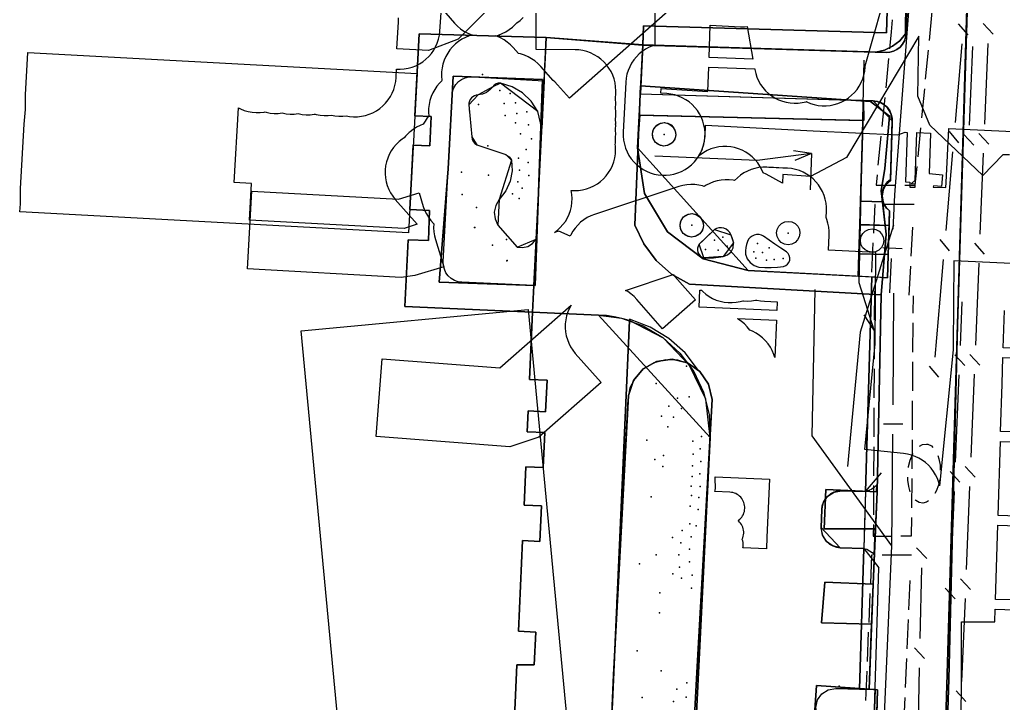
# Model space of a CAD drawing. Header units: metres. Extents: x 4550 to 4731, y 10605 to 11772.
# Drawn here: x 4608.1 to 4658.6, y 11319.6 to 11354.7 of the extents above; entities that cross this region are included whole.
import ezdxf

# ---------------------------------------------------------------- set-up
doc = ezdxf.new("R2010")
doc.units = ezdxf.units.M
for name, color, linetype in [('BOUNDARY', 7, 'Continuous'), ('BUILDING', 7, 'Continuous'), ('BUSH', 7, 'Continuous'), ('CURB', 7, 'Continuous'), ('ELECTR_CABLE', 7, 'Continuous'), ('ELECTR_CABLE_COMM', 7, 'Continuous'), ('GAS', 7, 'Continuous'), ('GRASS', 7, 'Continuous'), ('GROUND', 7, 'Continuous'), ('HEAT', 7, 'Continuous'), ('ROAD', 7, 'Continuous'), ('SEWER', 7, 'Continuous'), ('SIDEWALK_PATH', 7, 'Continuous'), ('TREE', 7, 'Continuous')]:
    doc.layers.add(name, color=color, linetype=linetype)

msp = doc.modelspace()

# ---------------------------------------------------------------- linework, layer by layer
at = {"layer": 'BOUNDARY'}
msp.add_lwpolyline([(4632.691, 11301.396), (4633.591, 11321.595), (4634.486, 11321.595), (4634.561, 11323.283), (4633.667, 11323.323), (4633.875, 11327.976), (4634.768, 11327.936), (4634.85, 11329.763), (4633.957, 11329.802), (4634.044, 11331.763), (4634.937, 11331.723), (4635.017, 11333.523), (4634.124, 11333.563), (4634.172, 11334.63), (4635.065, 11334.59), (4635.137, 11336.213), (4634.244, 11336.253), (4634.398, 11339.709), (4627.837, 11340.002), (4628.009, 11343.421), (4629.048, 11343.376), (4629.115, 11344.928), (4628.092, 11344.972), (4628.271, 11348.285), (4629.125, 11348.248), (4629.19, 11349.75), (4628.351, 11349.786), (4628.578, 11353.996), (4635.1, 11353.802), (4640.053, 11353.409), (4640.083, 11354.409), (4652.566, 11354.036), (4653.022, 11369.301)], dxfattribs=at)
at = {"layer": 'BUILDING'}
for points in [[(4628.028, 11343.779), (4608.077, 11344.852), (4608.118, 11345.267), (4608.121, 11346.046), (4608.299, 11349.36), (4608.377, 11350.113), (4608.38, 11350.861), (4608.497, 11353.032), (4628.468, 11351.957)], [(4630.554, 11253.451), (4622.526, 11338.738), (4634.178, 11339.835), (4642.206, 11254.548)]]:
    msp.add_lwpolyline(points, close=True, dxfattribs=at)
at = {"layer": 'BUSH'}
for p in [(4632.72, 11351.085), (4633.24, 11350.932), (4631.624, 11350.357), (4632.94, 11350.411), (4633.513, 11350.451), (4632.993, 11349.797), (4633.591, 11349.911), (4634.098, 11349.994), (4633.526, 11349.42), (4634.194, 11349.325), (4633.769, 11348.852), (4634.342, 11348.598), (4634.073, 11348.052), (4633.675, 11347.616), (4633.726, 11347), (4634.178, 11347.381), (4634.209, 11346.715), (4633.636, 11346.39), (4633.861, 11346.069), (4633.366, 11345.787), (4633.71, 11345.539), (4644.155, 11343.555), (4643.723, 11343.398), (4644.378, 11343.09), (4645.934, 11343.225), (4646.545, 11343), (4643.273, 11342.917), (4643.915, 11342.88), (4645.755, 11342.804), (4645.851, 11342.47), (4646.198, 11342.77), (4647.249, 11342.467), (4646.396, 11342.367), (4646.799, 11342.402), (4641.386, 11334.886), (4641.831, 11335.288), (4642.424, 11335.354), (4641.013, 11334.369), (4642.041, 11334.75), (4641.636, 11334.312), (4641.338, 11333.809), (4640.263, 11333.136), (4642.622, 11333.08), (4643.068, 11333.313), (4642.638, 11332.409), (4642.998, 11332.684), (4640.673, 11332.143), (4641.112, 11332.342), (4643.034, 11332.041), (4641.077, 11331.776), (4642.598, 11331.807), (4642.979, 11331.408), (4642.582, 11331.273), (4642.534, 11330.774), (4642.992, 11330.759), (4642.552, 11330.289), (4642.934, 11330.181), (4642.481, 11329.749), (4642.892, 11329.578), (4642.462, 11328.844), (4642.066, 11328.492), (4642.786, 11328.731), (4641.577, 11328.144), (4641.998, 11327.858), (4642.536, 11328.175), (4642.448, 11327.545), (4640.737, 11327.247), (4641.9, 11327.243), (4642.453, 11326.885), (4639.877, 11326.788), (4641.942, 11326.617), (4641.601, 11326.277), (4642.031, 11326.041), (4642.585, 11326.202), (4642.545, 11325.527), (4639.762, 11322.318), (4641.805, 11320.344), (4642.314, 11320.678), (4642.283, 11319.946), (4641.628, 11319.718)]:
    msp.add_point(p, dxfattribs=at)
at = {"layer": 'CURB'}
for points in [[(4652.83, 11224.861), (4657.098, 11369.215)], [(4653.566, 11354.006), (4654.023, 11369.301)], [(4634.99, 11351.58), (4635.1, 11353.802)], [(4640.053, 11353.409), (4652.537, 11353.036)], [(4631.322, 11351.792), (4634.99, 11351.58)], [(4634.398, 11339.709), (4634.99, 11351.58)], [(4634.871, 11349.128), (4634.665, 11350), (4632.743, 11351.456), (4632.36, 11351.274), (4631.604, 11350.86), (4631.122, 11350.341), (4631.276, 11348.701), (4631.53, 11348.29), (4633.023, 11347.791), (4633.317, 11347.504), (4632.687, 11345.49), (4632.621, 11344.164), (4633.598, 11343.049), (4634.584, 11343.447)], [(4629.812, 11342.291), (4630.265, 11350.847)], [(4639.785, 11348.144), (4639.926, 11350.912)], [(4639.926, 11350.912), (4651.878, 11350.555)], [(4651.377, 11350.559), (4651.187, 11344.194), (4652.686, 11344.149)], [(4651.878, 11350.555), (4652.848, 11349.526)], [(4639.87, 11349.819), (4651.347, 11349.54)], [(4652.848, 11349.526), (4652.758, 11346.517)], [(4645.454, 11341.848), (4639.785, 11348.144)], [(4652.71, 11344.906), (4652.607, 11341.462)], [(4652.607, 11341.462), (4645.454, 11341.848)], [(4651.808, 11341.505), (4651.479, 11330.504)], [(4634.466, 11341.074), (4630.766, 11341.239)], [(4634.398, 11339.709), (4637.786, 11339.558)], [(4637.786, 11339.558), (4643.511, 11333.265)], [(4638.014, 11308.938), (4639.369, 11339.279)], [(4641.709, 11337.277), (4641.709, 11337.277)], [(4643.511, 11333.265), (4642.239, 11307.732)], [(4651.479, 11330.504), (4652.308, 11331.46)], [(4651.479, 11330.504), (4650.263, 11330.538)], [(4651.479, 11330.504), (4651.392, 11327.579)], [(4649.205, 11329.568), (4649.205, 11329.568)], [(4649.209, 11328.641), (4650.18, 11327.613)], [(4651.392, 11327.579), (4651.176, 11320.35)], [(4651.392, 11327.579), (4652.162, 11326.576)], [(4651.796, 11314.315), (4652.162, 11326.576)], [(4651.976, 11320.327), (4649.96, 11320.384)]]:
    msp.add_lwpolyline(points, dxfattribs=at)
msp.add_lwpolyline([(4644.706, 11343.257), (4644.178, 11342.561), (4643.192, 11342.486), (4642.951, 11343.193), (4643.723, 11343.953), (4644.573, 11343.675)], close=True, dxfattribs=at)
at = {"layer": 'ELECTR_CABLE'}
for points in [[(4658.873, 11347.786), (4658.525, 11347.786), (4657.503, 11346.714), (4654.782, 11349.308), (4654.162, 11350.787), (4654.21, 11353.872), (4650.504, 11347.642), (4648.653, 11346.669), (4647.234, 11346.763), (4647.218, 11346.323), (4646.375, 11346.786), (4646.228, 11346.858), (4646.161, 11347.017), (4646.063, 11347.198), (4645.947, 11347.369), (4645.816, 11347.528), (4645.669, 11347.673), (4645.509, 11347.803), (4645.337, 11347.916), (4645.155, 11348.012), (4644.964, 11348.09), (4644.766, 11348.149), (4644.564, 11348.188), (4644.359, 11348.207), (4644.153, 11348.206), (4643.948, 11348.185), (4643.746, 11348.144), (4643.549, 11348.083), (4643.359, 11348.003), (4643.178, 11347.905), (4643.007, 11347.789), (4642.933, 11347.728), (4643.029, 11347.901), (4643.111, 11348.09), (4643.174, 11348.286), (4643.218, 11348.487), (4643.242, 11348.692), (4643.245, 11348.898), (4643.228, 11349.103), (4643.192, 11349.306), (4643.135, 11349.504), (4643.06, 11349.696), (4642.965, 11349.879), (4642.854, 11350.053), (4642.726, 11350.214), (4642.583, 11350.362), (4642.426, 11350.496), (4642.256, 11350.613), (4642.076, 11350.713), (4641.887, 11350.795), (4641.691, 11350.859), (4641.49, 11350.902), (4641.285, 11350.926), (4640.976, 11350.946), (4640.992, 11351.185), (4643.387, 11351.026), (4643.433, 11352.282), (4645.794, 11352.195), (4645.8, 11352.162), (4645.846, 11351.961), (4645.911, 11351.766), (4645.995, 11351.577), (4646.098, 11351.399), (4646.217, 11351.231), (4646.352, 11351.075), (4646.502, 11350.934), (4646.665, 11350.807), (4646.84, 11350.698), (4647.024, 11350.606), (4647.217, 11350.533), (4647.416, 11350.479), (4647.619, 11350.444), (4647.824, 11350.43), (4648.03, 11350.436), (4648.235, 11350.462), (4648.436, 11350.508), (4648.446, 11350.511), (4648.461, 11350.503), (4648.651, 11350.424), (4648.848, 11350.363), (4649.05, 11350.322), (4649.255, 11350.301), (4649.461, 11350.301), (4649.666, 11350.32), (4649.869, 11350.36), (4650.066, 11350.419), (4650.257, 11350.497), (4650.439, 11350.594), (4650.611, 11350.708), (4650.77, 11350.838), (4650.917, 11350.983), (4651.048, 11351.142), (4651.163, 11351.313), (4651.261, 11351.494), (4651.34, 11351.684), (4651.401, 11351.881), (4651.442, 11352.083), (4651.463, 11352.288), (4651.466, 11352.346), (4654.023, 11361.41)], [(4641.484, 11355.27), (4636.283, 11350.69), (4635.674, 11351.382), (4635.531, 11351.53), (4635.454, 11351.595), (4634.816, 11352.319), (4634.673, 11352.467), (4634.515, 11352.6), (4634.346, 11352.717), (4634.165, 11352.817), (4633.976, 11352.898), (4633.78, 11352.961), (4633.668, 11352.985), (4633.401, 11353.288), (4633.258, 11353.436), (4633.1, 11353.569), (4632.931, 11353.686), (4632.75, 11353.786), (4632.561, 11353.867), (4632.503, 11353.886), (4632.651, 11353.928), (4632.842, 11354.003), (4633.026, 11354.097), (4633.199, 11354.208), (4633.361, 11354.336), (4633.509, 11354.479), (4633.547, 11354.523), (4633.595, 11354.554), (4633.757, 11354.682), (4633.906, 11354.825)]]:
    msp.add_lwpolyline(points, dxfattribs=at)
for points in [[(4627.805, 11343.992), (4619.874, 11344.435), (4619.979, 11346.317), (4619.085, 11346.368), (4619.304, 11350.198), (4619.411, 11350.142), (4619.602, 11350.064), (4619.799, 11350.006), (4620.002, 11349.967), (4620.207, 11349.948), (4620.413, 11349.95), (4620.618, 11349.971), (4620.672, 11349.982), (4620.724, 11349.967), (4620.926, 11349.928), (4621.131, 11349.909), (4621.338, 11349.911), (4621.542, 11349.933), (4621.545, 11349.933), (4621.548, 11349.932), (4621.751, 11349.893), (4621.956, 11349.875), (4622.162, 11349.876), (4622.367, 11349.898), (4622.37, 11349.898), (4622.372, 11349.898), (4622.575, 11349.859), (4622.78, 11349.84), (4622.986, 11349.842), (4623.191, 11349.863), (4623.244, 11349.874), (4623.297, 11349.859), (4623.499, 11349.82), (4623.705, 11349.801), (4623.911, 11349.803), (4624.081, 11349.821), (4624.249, 11349.788), (4624.454, 11349.77), (4624.66, 11349.771), (4624.83, 11349.789), (4624.998, 11349.757), (4625.203, 11349.738), (4625.409, 11349.74), (4625.614, 11349.761), (4625.816, 11349.803), (4626.013, 11349.864), (4626.203, 11349.944), (4626.384, 11350.043), (4626.554, 11350.158), (4626.713, 11350.29), (4626.857, 11350.437), (4626.987, 11350.597), (4627.1, 11350.769), (4627.196, 11350.952), (4627.274, 11351.143), (4627.332, 11351.34), (4627.371, 11351.543), (4627.39, 11351.748), (4627.408, 11352.177), (4627.602, 11352.173), (4627.807, 11352.189), (4628.01, 11352.224), (4628.209, 11352.28), (4628.401, 11352.355), (4628.585, 11352.448), (4628.758, 11352.559), (4628.921, 11352.686), (4629.069, 11352.828), (4629.204, 11352.985), (4629.322, 11353.154), (4629.423, 11353.333), (4629.506, 11353.522), (4629.57, 11353.718), (4629.614, 11353.919), (4629.639, 11354.123), (4629.723, 11355.309), (4630.398, 11354.537), (4630.541, 11354.388), (4630.698, 11354.254), (4630.867, 11354.137), (4631.047, 11354.036), (4631.236, 11353.954), (4631.302, 11353.933), (4631.146, 11353.888), (4630.955, 11353.812), (4630.772, 11353.717), (4630.599, 11353.605), (4630.437, 11353.477), (4630.29, 11353.333), (4630.157, 11353.176), (4630.04, 11353.006), (4629.94, 11352.826), (4629.858, 11352.636), (4629.796, 11352.44), (4629.753, 11352.239), (4629.729, 11352.034), (4629.726, 11351.828), (4629.744, 11351.622), (4629.75, 11351.59), (4629.622, 11351.465), (4629.489, 11351.308), (4629.372, 11351.138), (4629.272, 11350.958), (4629.19, 11350.768), (4629.128, 11350.572), (4629.085, 11350.371), (4629.061, 11350.166), (4629.058, 11349.96), (4629.074, 11349.776), (4628.993, 11349.681), (4628.876, 11349.511), (4628.79, 11349.355), (4628.625, 11349.29), (4628.442, 11349.195), (4628.269, 11349.083), (4628.108, 11348.955), (4628.071, 11348.919), (4628.03, 11348.887), (4627.882, 11348.743), (4627.807, 11348.654), (4627.71, 11348.591), (4627.549, 11348.463), (4627.544, 11348.459), (4627.54, 11348.455), (4627.392, 11348.311), (4627.259, 11348.154), (4627.142, 11347.984), (4627.042, 11347.804), (4626.961, 11347.614), (4626.898, 11347.418), (4626.855, 11347.217), (4626.832, 11347.012), (4626.829, 11346.806), (4626.846, 11346.6), (4626.883, 11346.398), (4626.94, 11346.2), (4627.016, 11346.008), (4627.111, 11345.825), (4627.223, 11345.652), (4627.351, 11345.491), (4628.469, 11344.221)], [(4643.451, 11352.782), (4643.512, 11354.438), (4645.057, 11354.357), (4645.263, 11354.356), (4645.407, 11354.369), (4645.704, 11352.699)], [(4646.933, 11339.785), (4642.937, 11339.961), (4642.976, 11340.829), (4643.056, 11340.825), (4643.127, 11340.759), (4643.284, 11340.625), (4643.454, 11340.508), (4643.634, 11340.408), (4643.823, 11340.327), (4644.019, 11340.264), (4644.221, 11340.22), (4644.426, 11340.197), (4644.632, 11340.194), (4644.837, 11340.211), (4645.04, 11340.248), (4645.183, 11340.289), (4645.226, 11340.282), (4645.432, 11340.272), (4645.637, 11340.282), (4645.841, 11340.312), (4645.898, 11340.327), (4646.099, 11340.288), (4646.304, 11340.269), (4646.953, 11340.24)], [(4646.827, 11337.369), (4646.775, 11337.538), (4646.695, 11337.728), (4646.597, 11337.909), (4646.481, 11338.08), (4646.35, 11338.239), (4646.203, 11338.384), (4646.043, 11338.513), (4645.871, 11338.627), (4645.689, 11338.723), (4645.543, 11338.783), (4645.541, 11338.786), (4645.414, 11338.948), (4645.272, 11339.098), (4645.116, 11339.232), (4644.947, 11339.35), (4644.906, 11339.373), (4646.911, 11339.286)], [(4646.553, 11331.131), (4646.422, 11328.16), (4646.397, 11327.56), (4645.189, 11327.609), (4645.197, 11327.652), (4645.204, 11327.73), (4645.203, 11327.808), (4645.195, 11327.886), (4645.179, 11327.963), (4645.155, 11328.038), (4645.152, 11328.044), (4645.156, 11328.05), (4645.185, 11328.123), (4645.208, 11328.198), (4645.223, 11328.275), (4645.23, 11328.353), (4645.229, 11328.432), (4645.221, 11328.51), (4645.206, 11328.587), (4645.182, 11328.662), (4645.152, 11328.734), (4645.115, 11328.803), (4645.071, 11328.868), (4645.021, 11328.929), (4644.965, 11328.984), (4644.941, 11329.004), (4644.966, 11329.021), (4645.027, 11329.071), (4645.082, 11329.127), (4645.132, 11329.188), (4645.175, 11329.253), (4645.212, 11329.323), (4645.241, 11329.396), (4645.264, 11329.471), (4645.279, 11329.548), (4645.286, 11329.626), (4645.286, 11329.705), (4645.277, 11329.783), (4645.262, 11329.86), (4645.239, 11329.935), (4645.208, 11330.007), (4645.171, 11330.076), (4645.127, 11330.141), (4645.077, 11330.201), (4645.021, 11330.257), (4644.96, 11330.306), (4644.894, 11330.349), (4644.825, 11330.386), (4644.752, 11330.416), (4644.677, 11330.438), (4644.6, 11330.453), (4644.522, 11330.46), (4643.747, 11330.495), (4643.769, 11330.568), (4643.784, 11330.645), (4643.791, 11330.723), (4643.791, 11330.802), (4643.783, 11330.88), (4643.767, 11330.957), (4643.761, 11330.977), (4643.773, 11331.253)]]:
    msp.add_lwpolyline(points, close=True, dxfattribs=at)
at = {"layer": 'ELECTR_CABLE_COMM'}
for points in [[(4656.743, 11353.941), (4656.26, 11354.514)], [(4657.526, 11354.528), (4658.034, 11353.977)], [(4656.092, 11349.434), (4656.438, 11353.48)], [(4656.819, 11349.301), (4656.986, 11353.347)], [(4657.75, 11353.503), (4657.581, 11349.357)], [(4656.269, 11348.401), (4655.786, 11348.974)], [(4657.042, 11348.276), (4656.534, 11348.828)], [(4657.296, 11348.884), (4657.804, 11348.333)], [(4655.618, 11343.894), (4655.964, 11347.94)], [(4657.52, 11347.859), (4657.35, 11343.713)], [(4655.796, 11342.86), (4655.313, 11343.434)], [(4657.066, 11343.239), (4657.574, 11342.688)], [(4655.317, 11340.377), (4655.49, 11342.4)], [(4657.289, 11342.214), (4657.205, 11340.141)], [(4655.062, 11337.396), (4655.317, 11340.377)], [(4656.351, 11337.991), (4656.444, 11340.236)], [(4657.205, 11340.141), (4657.118, 11338.012)], [(4656.574, 11336.966), (4656.066, 11337.517)], [(4656.833, 11337.538), (4657.341, 11336.987)], [(4655.24, 11336.362), (4654.757, 11336.935)], [(4656.103, 11332.001), (4656.289, 11336.492)], [(4657.057, 11336.513), (4656.883, 11332.253)], [(4654.25, 11332.82), (4654.412, 11332.909), (4654.604, 11332.933)], [(4654.604, 11332.933), (4654.68, 11332.921), (4654.86, 11332.835), (4654.932, 11332.762)], [(4653.688, 11331.729), (4653.693, 11331.774), (4653.777, 11332.1), (4653.898, 11332.391), (4653.93, 11332.441)], [(4655.189, 11332.341), (4655.249, 11332.168), (4655.306, 11331.848), (4655.316, 11331.599)], [(4656.326, 11330.976), (4655.818, 11331.527)], [(4656.598, 11331.78), (4657.106, 11331.228)], [(4653.773, 11330.488), (4653.695, 11330.755), (4653.651, 11331.083), (4653.651, 11331.231)], [(4655.278, 11331.102), (4655.218, 11330.824), (4655.107, 11330.521), (4655.034, 11330.39)], [(4655.855, 11326.011), (4656.041, 11330.502)], [(4656.822, 11330.755), (4656.648, 11326.495)], [(4654.714, 11330.014), (4654.611, 11329.944), (4654.419, 11329.896), (4654.231, 11329.927), (4654.056, 11330.036), (4654.031, 11330.065)], [(4654.104, 11327.601), (4654.623, 11327.06)], [(4654.347, 11326.58), (4654.269, 11322.949)], [(4656.363, 11326.021), (4656.871, 11325.47)], [(4656.078, 11324.986), (4655.57, 11325.537)], [(4656.587, 11324.996), (4656.413, 11320.737)], [(4653.993, 11322.47), (4654.511, 11321.929)], [(4654.236, 11321.45), (4654.157, 11317.819)], [(4656.128, 11320.263), (4656.636, 11319.712)]]:
    msp.add_lwpolyline(points, dxfattribs=at)
at = {"layer": 'GAS'}
for points in [[(4659.379, 11337.854), (4658.55, 11337.881), (4658.614, 11339.784)], [(4659.914, 11333.524), (4658.415, 11333.569), (4658.488, 11336.013), (4658.488, 11336.021), (4658.534, 11337.382), (4659.035, 11337.365)], [(4659.785, 11329.218), (4658.286, 11329.263), (4658.4, 11333.069), (4659.899, 11333.024)], [(4659.656, 11324.912), (4658.157, 11324.957), (4658.271, 11328.763), (4659.77, 11328.718)], [(4656.391, 11315.817), (4656.412, 11323.809), (4658.122, 11323.805), (4658.142, 11324.457), (4659.641, 11324.412)]]:
    msp.add_lwpolyline(points, dxfattribs=at)
at = {"layer": 'GRASS'}
for points in [[(4654.023, 11369.301), (4653.022, 11369.301), (4652.566, 11354.036), (4640.083, 11354.409), (4640.053, 11353.409), (4652.537, 11353.036), (4652.733, 11353.05), (4652.921, 11353.101), (4653.096, 11353.188), (4653.252, 11353.308), (4653.381, 11353.457), (4653.478, 11353.626), (4653.541, 11353.811), (4653.566, 11354.006)], [(4653.533, 11353.987), (4653.533, 11354.59), (4654.001, 11369.28), (4653.022, 11369.301), (4652.566, 11354.036), (4640.083, 11354.409), (4640.054, 11353.436), (4652.006, 11353.051), (4652.457, 11353.157), (4652.871, 11353.353), (4653.234, 11353.633)], [(4634.912, 11351.649), (4630.317, 11351.818), (4630.068, 11347.06), (4629.606, 11341.251), (4634.524, 11341.075)], [(4634.868, 11349.141), (4634.665, 11350), (4634.33, 11350.534), (4633.883, 11350.965), (4633.347, 11351.278), (4632.743, 11351.456), (4632.628, 11351.46), (4632.521, 11351.428), (4632.429, 11351.365), (4632.36, 11351.274), (4632.207, 11351.112), (4632.026, 11350.987), (4631.823, 11350.902), (4631.604, 11350.86), (4631.506, 11350.847), (4631.414, 11350.815), (4631.329, 11350.766), (4631.255, 11350.7), (4631.195, 11350.622), (4631.153, 11350.534), (4631.128, 11350.439), (4631.122, 11350.341), (4631.276, 11348.701), (4631.301, 11348.577), (4631.354, 11348.465), (4631.431, 11348.368), (4631.53, 11348.29), (4633.023, 11347.791), (4633.113, 11347.738), (4633.193, 11347.671), (4633.261, 11347.593), (4633.317, 11347.504), (4633.343, 11346.955), (4633.242, 11346.422), (4633.021, 11345.927), (4632.687, 11345.49), (4632.505, 11345.181), (4632.432, 11344.838), (4632.47, 11344.49), (4632.621, 11344.164), (4633.598, 11343.049), (4633.885, 11343.018), (4634.159, 11343.08), (4634.4, 11343.226), (4634.584, 11343.448), (4634.466, 11341.074), (4630.766, 11341.239), (4630.57, 11341.268), (4630.386, 11341.333), (4630.217, 11341.434), (4630.07, 11341.566), (4629.952, 11341.726), (4629.869, 11341.903), (4629.822, 11342.093), (4629.812, 11342.291), (4630.265, 11350.847), (4630.295, 11351.042), (4630.362, 11351.226), (4630.463, 11351.393), (4630.597, 11351.539), (4630.756, 11351.656), (4630.934, 11351.738), (4631.124, 11351.784), (4631.322, 11351.792), (4634.99, 11351.58)], [(4634.868, 11349.141), (4634.665, 11350), (4634.33, 11350.534), (4633.883, 11350.965), (4633.347, 11351.278), (4632.743, 11351.456), (4632.628, 11351.46), (4632.521, 11351.428), (4632.429, 11351.365), (4632.36, 11351.274), (4632.207, 11351.112), (4632.026, 11350.987), (4631.823, 11350.902), (4631.604, 11350.86), (4631.506, 11350.847), (4631.414, 11350.815), (4631.329, 11350.766), (4631.255, 11350.7), (4631.195, 11350.622), (4631.153, 11350.534), (4631.128, 11350.439), (4631.122, 11350.341), (4631.276, 11348.701), (4631.301, 11348.577), (4631.354, 11348.465), (4631.431, 11348.368), (4631.53, 11348.29), (4633.023, 11347.791), (4633.113, 11347.738), (4633.193, 11347.671), (4633.261, 11347.593), (4633.317, 11347.504), (4633.343, 11346.955), (4633.242, 11346.422), (4633.021, 11345.927), (4632.687, 11345.49), (4632.505, 11345.181), (4632.432, 11344.838), (4632.47, 11344.49), (4632.621, 11344.164), (4633.598, 11343.049), (4633.885, 11343.018), (4634.159, 11343.08), (4634.399, 11343.226), (4634.584, 11343.447)], [(4652.709, 11349.76), (4651.744, 11350.522), (4639.934, 11351.315), (4639.649, 11344.17), (4640.101, 11343.205), (4640.734, 11342.361), (4641.524, 11341.663), (4642.451, 11341.136), (4652.283, 11340.594), (4652.544, 11343.713), (4652.289, 11345.93), (4652.466, 11347.071)], [(4651.378, 11350.57), (4651.394, 11349.539), (4639.87, 11349.819), (4639.926, 11350.912)], [(4652.848, 11349.526), (4652.781, 11349.917), (4652.576, 11350.241), (4652.265, 11350.465), (4651.878, 11350.555), (4650.754, 11350.589), (4651.744, 11350.522), (4652.709, 11349.76), (4652.466, 11347.071), (4652.289, 11345.93), (4652.332, 11345.579), (4652.338, 11345.851), (4652.415, 11346.107), (4652.557, 11346.334), (4652.758, 11346.517)], [(4651.224, 11345.405), (4651.378, 11350.57), (4651.878, 11350.555), (4652.083, 11350.527), (4652.276, 11350.459), (4652.451, 11350.353), (4652.602, 11350.213), (4652.722, 11350.044), (4652.803, 11349.856), (4652.845, 11349.656), (4652.846, 11349.449), (4652.756, 11346.441), (4652.528, 11346.234), (4652.383, 11345.97), (4652.331, 11345.674), (4652.379, 11345.37)], [(4639.785, 11348.144), (4640.136, 11345.792), (4641.318, 11343.824), (4643.152, 11342.442), (4645.454, 11341.848), (4651.109, 11341.544), (4651.353, 11349.54), (4639.899, 11349.819)], [(4641.743, 11348.829), (4641.712, 11348.642), (4641.627, 11348.477), (4641.495, 11348.346), (4641.325, 11348.261), (4641.137, 11348.233), (4640.954, 11348.263), (4640.789, 11348.348), (4640.656, 11348.483), (4640.571, 11348.653), (4640.543, 11348.837), (4640.573, 11349.02), (4640.66, 11349.189), (4640.796, 11349.322), (4640.962, 11349.405), (4641.145, 11349.433), (4641.332, 11349.402), (4641.501, 11349.315), (4641.631, 11349.182), (4641.715, 11349.017)], [(4641.743, 11348.814), (4641.689, 11348.582), (4641.554, 11348.395), (4641.359, 11348.273), (4641.125, 11348.233), (4640.893, 11348.288), (4640.706, 11348.422), (4640.583, 11348.617), (4640.544, 11348.852), (4640.598, 11349.084), (4640.733, 11349.27), (4640.927, 11349.393), (4641.162, 11349.433), (4641.394, 11349.378), (4641.581, 11349.244), (4641.703, 11349.049)], [(4652.71, 11344.906), (4652.566, 11345.043), (4652.453, 11345.205), (4652.374, 11345.385), (4652.332, 11345.579), (4652.544, 11343.713), (4652.357, 11341.475), (4652.607, 11341.462)], [(4652.71, 11344.906), (4652.688, 11344.16), (4651.188, 11344.205), (4651.224, 11345.405), (4652.379, 11345.37), (4652.436, 11345.237), (4652.511, 11345.114), (4652.603, 11345.003)], [(4643.162, 11344.147), (4643.109, 11343.914), (4642.976, 11343.727), (4642.782, 11343.603), (4642.547, 11343.562), (4642.315, 11343.615), (4642.127, 11343.748), (4642.004, 11343.942), (4641.962, 11344.177), (4642.015, 11344.409), (4642.149, 11344.597), (4642.343, 11344.72), (4642.577, 11344.762), (4642.809, 11344.709), (4642.997, 11344.575), (4643.121, 11344.381)], [(4643.162, 11344.158), (4643.131, 11343.971), (4643.045, 11343.806), (4642.914, 11343.675), (4642.744, 11343.59), (4642.556, 11343.562), (4642.373, 11343.592), (4642.208, 11343.677), (4642.074, 11343.812), (4641.99, 11343.982), (4641.962, 11344.165), (4641.992, 11344.349), (4642.079, 11344.517), (4642.214, 11344.651), (4642.38, 11344.734), (4642.564, 11344.762), (4642.751, 11344.731), (4642.92, 11344.644), (4643.05, 11344.511), (4643.133, 11344.346)], [(4643.192, 11342.486), (4643.44, 11342.485), (4643.687, 11342.496), (4643.933, 11342.522), (4644.178, 11342.561), (4644.405, 11342.646), (4644.579, 11342.804), (4644.685, 11343.015), (4644.706, 11343.257), (4644.683, 11343.364), (4644.654, 11343.47), (4644.617, 11343.574), (4644.573, 11343.675), (4644.512, 11343.787), (4644.429, 11343.882), (4644.328, 11343.957), (4644.212, 11344.01), (4644.087, 11344.036), (4643.961, 11344.035), (4643.838, 11344.007), (4643.723, 11343.953), (4643.535, 11343.758), (4643.343, 11343.567), (4643.149, 11343.378), (4642.951, 11343.193), (4642.894, 11343.098), (4642.863, 11342.993), (4642.859, 11342.884), (4642.881, 11342.775), (4642.93, 11342.675), (4643, 11342.591), (4643.089, 11342.527)], [(4648.114, 11343.762), (4648.083, 11343.575), (4647.997, 11343.41), (4647.866, 11343.28), (4647.696, 11343.194), (4647.508, 11343.166), (4647.325, 11343.197), (4647.16, 11343.282), (4647.027, 11343.417), (4646.942, 11343.586), (4646.914, 11343.77), (4646.944, 11343.953), (4647.031, 11344.122), (4647.166, 11344.255), (4647.332, 11344.338), (4647.516, 11344.366), (4647.703, 11344.336), (4647.872, 11344.248), (4648.002, 11344.116), (4648.085, 11343.95)], [(4652.643, 11342.661), (4651.143, 11342.706), (4651.188, 11344.205), (4652.688, 11344.16)], [(4652.418, 11343.377), (4652.387, 11343.19), (4652.301, 11343.025), (4652.169, 11342.895), (4652, 11342.809), (4651.812, 11342.781), (4651.629, 11342.812), (4651.464, 11342.897), (4651.33, 11343.031), (4651.246, 11343.201), (4651.218, 11343.385), (4651.248, 11343.568), (4651.335, 11343.737), (4651.47, 11343.87), (4651.636, 11343.953), (4651.82, 11343.981), (4652.007, 11343.951), (4652.176, 11343.863), (4652.306, 11343.731), (4652.389, 11343.565)], [(4646.251, 11343.606), (4646.138, 11343.658), (4646.018, 11343.685), (4645.895, 11343.687), (4645.774, 11343.661), (4645.66, 11343.611), (4645.561, 11343.539), (4645.479, 11343.447), (4645.418, 11343.339), (4645.365, 11343.181), (4645.333, 11343.018), (4645.32, 11342.853), (4645.328, 11342.686), (4645.41, 11342.446), (4645.558, 11342.247), (4645.759, 11342.101), (4645.999, 11342.02), (4646.318, 11342.001), (4646.638, 11341.999), (4646.957, 11342.015), (4647.274, 11342.047), (4647.387, 11342.092), (4647.481, 11342.165), (4647.551, 11342.261), (4647.591, 11342.375), (4647.598, 11342.496), (4647.57, 11342.612), (4647.512, 11342.715), (4647.425, 11342.8), (4647.127, 11342.994), (4646.832, 11343.193), (4646.54, 11343.397)], [(4652.607, 11341.462), (4651.109, 11341.542), (4651.143, 11342.706), (4652.643, 11342.661)], [(4638.014, 11308.938), (4638.075, 11308.547), (4638.273, 11308.221), (4638.58, 11307.992), (4638.963, 11307.895), (4642.239, 11307.732), (4643.511, 11333.265), (4643.282, 11335.229), (4642.456, 11336.972), (4641.122, 11338.365), (4639.369, 11339.279)], [(4639.371, 11339.337), (4638.722, 11324.792), (4639.296, 11335.227), (4639.412, 11335.833), (4639.687, 11336.372), (4640.101, 11336.813), (4640.632, 11337.127), (4641.231, 11337.277), (4641.835, 11337.254), (4642.41, 11337.064), (4642.918, 11336.714), (4642.225, 11337.609), (4641.388, 11338.355), (4640.429, 11338.937)], [(4643.609, 11335.216), (4643.426, 11336.003), (4642.985, 11336.65), (4642.342, 11337.097), (4641.557, 11337.286), (4640.756, 11337.174), (4640.073, 11336.79), (4639.572, 11336.189), (4639.314, 11335.423), (4638.541, 11321.089), (4637.982, 11307.94), (4642.112, 11307.796), (4642.836, 11321.506)], [(4643.609, 11335.216), (4642.836, 11321.506), (4642.112, 11307.796), (4642.11, 11307.738), (4642.239, 11307.732)], [(4652.064, 11330.834), (4651.944, 11330.717), (4651.807, 11330.622), (4651.656, 11330.552), (4651.495, 11330.507), (4652.051, 11330.482)], [(4649.209, 11328.619), (4649.235, 11329.567), (4649.26, 11329.763), (4649.322, 11329.948), (4649.419, 11330.117), (4649.548, 11330.266), (4649.704, 11330.386), (4649.879, 11330.473), (4650.067, 11330.525), (4650.263, 11330.538), (4651.479, 11330.502), (4651.392, 11327.579), (4650.18, 11327.613), (4649.799, 11327.7), (4649.489, 11327.918), (4649.283, 11328.234)], [(4652.081, 11330.481), (4649.446, 11330.597), (4649.357, 11328.587), (4651.998, 11328.587)], [(4651.98, 11328.587), (4649.357, 11328.587), (4649.425, 11330.125), (4649.346, 11329.998), (4649.288, 11329.861), (4649.251, 11329.716), (4649.235, 11329.567), (4649.209, 11328.641), (4649.223, 11328.445), (4649.274, 11328.256), (4649.361, 11328.082), (4649.482, 11327.926), (4649.631, 11327.797), (4649.8, 11327.7), (4649.985, 11327.638), (4650.18, 11327.613), (4651.392, 11327.579), (4651.545, 11327.529), (4651.688, 11327.456), (4651.818, 11327.361), (4651.931, 11327.246)], [(4651.872, 11325.748), (4649.396, 11325.842), (4649.216, 11323.747), (4651.793, 11323.688)], [(4652.095, 11320.314), (4651.665, 11320.345), (4648.965, 11320.537), (4648.839, 11318.773), (4652.046, 11318.545)], [(4651.916, 11318.322), (4649.903, 11318.385), (4649.517, 11318.475), (4649.206, 11318.698), (4649.002, 11319.022), (4648.934, 11319.412), (4649.024, 11319.799), (4649.246, 11320.11), (4649.569, 11320.315), (4649.96, 11320.384), (4651.975, 11320.324)]]:
    msp.add_lwpolyline(points, close=True, dxfattribs=at)
at = {"layer": 'GROUND'}
msp.add_lwpolyline([(4640.083, 11354.409), (4652.566, 11354.036), (4653.022, 11369.301), (4654.001, 11369.28), (4653.533, 11354.59), (4653.533, 11353.987), (4653.234, 11353.633), (4652.871, 11353.353), (4652.457, 11353.157), (4652.009, 11353.052), (4651.619, 11353.064), (4640.054, 11353.436)], close=True, dxfattribs=at)
at = {"layer": 'HEAT'}
for points in [[(4640.696, 11364.632), (4640.663, 11353.407), (4640.572, 11353.38), (4640.381, 11353.301), (4640.199, 11353.204), (4640.028, 11353.09), (4639.868, 11352.96), (4639.723, 11352.814), (4639.592, 11352.655), (4639.477, 11352.484), (4639.379, 11352.302), (4639.3, 11352.112), (4639.24, 11351.915), (4639.2, 11351.713), (4639.179, 11351.508), (4639.049, 11348.937), (4639.049, 11348.731), (4639.068, 11348.526), (4639.108, 11348.323), (4639.168, 11348.126), (4639.246, 11347.936), (4639.343, 11347.754), (4639.458, 11347.582), (4639.588, 11347.423), (4639.734, 11347.277), (4639.893, 11347.146), (4640.064, 11347.031), (4640.245, 11346.934), (4640.436, 11346.854), (4640.633, 11346.794), (4640.835, 11346.754), (4641.04, 11346.733), (4641.246, 11346.733), (4641.451, 11346.753), (4641.653, 11346.793), (4641.851, 11346.852), (4642.041, 11346.931), (4642.223, 11347.028), (4642.395, 11347.142), (4642.554, 11347.272), (4642.7, 11347.418), (4642.831, 11347.577), (4642.946, 11347.748), (4643.043, 11347.93), (4643.122, 11348.12), (4643.182, 11348.317), (4643.223, 11348.519), (4643.244, 11348.724), (4643.273, 11349.298), (4648.787, 11349.019), (4653.132, 11348.804), (4653.508, 11348.94), (4653.61, 11348.936), (4653.529, 11346.387), (4653.76, 11346.377), (4653.749, 11346.123), (4654.021, 11346.122), (4654.026, 11346.277), (4653.817, 11346.297), (4654.032, 11346.487), (4654.11, 11348.92), (4654.817, 11348.898), (4654.751, 11346.817), (4655.436, 11346.752), (4655.379, 11346.149), (4654.961, 11346.188), (4654.958, 11346.116), (4655.605, 11346.111), (4655.617, 11346.363), (4655.62, 11346.363), (4655.685, 11347.75), (4655.688, 11347.75), (4655.753, 11349.137), (4665.641, 11348.676)], [(4661.913, 11342.066), (4656.011, 11342.341), (4655.982, 11337.952), (4655.973, 11337.767), (4655.28, 11330.793), (4655.237, 11330.967), (4655.167, 11331.161), (4655.079, 11331.348), (4654.974, 11331.524), (4654.851, 11331.69), (4654.713, 11331.843), (4654.56, 11331.981), (4654.395, 11332.104), (4654.218, 11332.21), (4654.032, 11332.299), (4653.838, 11332.368), (4653.638, 11332.419), (4653.434, 11332.449), (4651.444, 11332.647), (4651.983, 11338.071), (4652.013, 11342.762), (4649.575, 11342.882), (4649.615, 11343.658), (4649.615, 11343.864), (4649.595, 11344.069), (4649.555, 11344.271), (4649.495, 11344.468), (4649.457, 11344.56), (4649.474, 11344.889), (4649.474, 11345.095), (4649.454, 11345.3), (4649.415, 11345.502), (4649.355, 11345.7), (4649.276, 11345.89), (4649.179, 11346.072), (4649.065, 11346.244), (4648.935, 11346.403), (4648.789, 11346.549), (4648.63, 11346.68), (4648.459, 11346.795), (4648.277, 11346.892), (4648.087, 11346.971), (4647.89, 11347.031), (4647.688, 11347.072), (4647.483, 11347.092), (4647.277, 11347.092), (4647.259, 11347.091), (4647.242, 11347.094), (4647.037, 11347.115), (4646.895, 11347.115), (4646.754, 11347.129), (4646.695, 11347.129), (4646.637, 11347.135), (4646.528, 11347.135), (4646.419, 11347.146), (4646.213, 11347.146), (4646.008, 11347.126), (4645.806, 11347.086), (4645.608, 11347.027), (4645.418, 11346.948), (4645.236, 11346.851), (4645.064, 11346.737), (4644.905, 11346.606), (4644.759, 11346.461), (4644.759, 11346.46), (4644.695, 11346.474), (4644.49, 11346.497), (4644.284, 11346.501), (4644.079, 11346.484), (4643.876, 11346.447), (4643.678, 11346.39), (4643.486, 11346.314), (4643.303, 11346.22), (4643.206, 11346.158), (4643.122, 11346.186), (4642.921, 11346.231), (4642.716, 11346.256), (4642.51, 11346.261), (4642.305, 11346.246), (4642.102, 11346.21), (4641.903, 11346.155), (4637.575, 11344.725), (4637.383, 11344.65), (4637.199, 11344.558), (4637.025, 11344.447), (4636.862, 11344.321), (4636.713, 11344.178), (4636.578, 11344.022), (4636.46, 11343.854), (4636.358, 11343.675), (4636.326, 11343.602), (4635.747, 11343.869), (4635.526, 11343.8), (4635.667, 11343.906), (4635.819, 11344.045), (4635.956, 11344.199), (4636.078, 11344.365), (4636.183, 11344.542), (4636.27, 11344.729), (4636.338, 11344.924), (4636.387, 11345.124), (4636.416, 11345.328), (4636.425, 11345.534), (4636.413, 11345.74), (4636.382, 11345.943), (4636.382, 11345.945), (4636.551, 11345.944), (4636.757, 11345.954), (4636.961, 11345.983), (4637.161, 11346.033), (4637.355, 11346.102), (4637.542, 11346.189), (4637.719, 11346.295), (4637.885, 11346.417), (4638.038, 11346.555), (4638.177, 11346.707), (4638.3, 11346.872), (4638.406, 11347.049), (4638.495, 11347.235), (4638.565, 11347.429), (4638.616, 11347.628), (4638.647, 11347.832), (4638.657, 11348.038), (4638.648, 11348.244), (4638.638, 11348.311), (4638.648, 11348.379), (4638.659, 11348.585), (4638.653, 11348.711), (4638.66, 11348.838), (4638.65, 11349.044), (4638.646, 11349.075), (4638.65, 11349.105), (4638.661, 11349.311), (4638.659, 11349.358), (4638.661, 11349.404), (4638.653, 11349.592), (4638.662, 11349.78), (4638.66, 11349.838), (4638.663, 11349.895), (4638.661, 11349.938), (4638.663, 11349.981), (4638.654, 11350.187), (4638.653, 11350.187), (4638.654, 11350.188), (4638.664, 11350.393), (4638.663, 11350.414), (4638.664, 11350.435), (4638.655, 11350.641), (4638.65, 11350.675), (4638.655, 11350.71), (4638.666, 11350.915), (4638.662, 11350.992), (4638.666, 11351.068), (4638.657, 11351.274), (4638.627, 11351.478), (4638.578, 11351.678), (4638.509, 11351.872), (4638.421, 11352.058), (4638.316, 11352.236), (4638.194, 11352.401), (4638.056, 11352.555), (4637.903, 11352.693), (4637.738, 11352.817), (4637.562, 11352.923), (4637.376, 11353.012), (4637.182, 11353.082), (4636.982, 11353.132), (4636.778, 11353.163), (4636.573, 11353.174), (4634.573, 11353.18), (4634.586, 11357.743)], [(4632.523, 11355.666), (4630.586, 11353.718), (4629.058, 11353.13), (4627.433, 11353.219), (4627.51, 11354.616), (4627.511, 11354.822)]]:
    msp.add_lwpolyline(points, dxfattribs=at)
for points in [[(4628.362, 11341.578), (4627.66, 11341.491), (4619.765, 11341.923), (4619.984, 11345.917), (4627.52, 11345.505), (4628.568, 11345.829), (4628.785, 11345.129), (4628.856, 11344.935), (4628.945, 11344.749), (4629.052, 11344.573), (4629.176, 11344.408), (4629.315, 11344.256), (4629.328, 11344.246), (4629.327, 11344.242), (4629.318, 11344.036), (4629.33, 11343.831), (4629.361, 11343.627), (4629.412, 11343.427), (4629.844, 11342.037)], [(4641.066, 11338.856), (4639.747, 11340.359), (4639.603, 11340.507), (4639.446, 11340.641), (4639.277, 11340.758), (4639.157, 11340.824), (4641.613, 11341.636), (4641.695, 11341.532), (4642.748, 11340.332)], [(4634.712, 11333.281), (4633.237, 11332.79), (4626.365, 11333.326), (4626.677, 11337.314), (4632.708, 11336.843), (4636.37, 11340.056), (4636.285, 11339.902), (4636.203, 11339.713), (4636.14, 11339.517), (4636.096, 11339.316), (4636.073, 11339.111), (4636.069, 11338.905), (4636.086, 11338.699), (4636.123, 11338.497), (4636.18, 11338.299), (4636.256, 11338.107), (4636.35, 11337.924), (4636.462, 11337.75), (4636.59, 11337.589), (4637.909, 11336.086)]]:
    msp.add_lwpolyline(points, close=True, dxfattribs=at)
at = {"layer": 'ROAD'}
msp.add_lwpolyline([(4666.299, 11216.734), (4665.18, 11217.036), (4664.286, 11217.712), (4663.7, 11218.668), (4663.509, 11219.811), (4667.397, 11360.882), (4667.733, 11368.918), (4657.098, 11369.215), (4652.68, 11219.777), (4652.518, 11218.785), (4652.018, 11217.95), (4651.25, 11217.353), (4650.284, 11217.071)], close=True, dxfattribs=at)
for points in [[(4664.57, 11257.038), (4664.759, 11263.651), (4665.145, 11276.485), (4665.571, 11290.249), (4665.795, 11297.507), (4665.705, 11297.509), (4666.216, 11314.882), (4666.445, 11323.638), (4666.423, 11324.105), (4666.875, 11340.959), (4667.063, 11346.976), (4667.246, 11353.578), (4667.397, 11360.882), (4667.733, 11368.918), (4657.098, 11369.215), (4656.729, 11356.276), (4656.208, 11339.051), (4655.75, 11320.869), (4655.208, 11303.571), (4654.824, 11287.786), (4654.287, 11269.977), (4653.752, 11253.318)], [(4648.932, 11319.413), (4649.022, 11319.8), (4649.245, 11320.112), (4649.569, 11320.317), (4649.96, 11320.384), (4651.176, 11320.35), (4651.392, 11327.579), (4650.18, 11327.613), (4649.793, 11327.703), (4649.482, 11327.926), (4649.277, 11328.25), (4649.209, 11328.641), (4649.235, 11329.567), (4649.325, 11329.954), (4649.548, 11330.266), (4649.872, 11330.471), (4650.263, 11330.538), (4651.479, 11330.504), (4651.808, 11341.505), (4645.454, 11341.848), (4643.152, 11342.443), (4641.319, 11343.824), (4640.136, 11345.792), (4639.785, 11348.144), (4640.053, 11353.409), (4635.1, 11353.802), (4634.398, 11339.709), (4637.786, 11339.558), (4638.96, 11339.388), (4640.067, 11338.996), (4641.076, 11338.396), (4641.957, 11337.602), (4642.664, 11336.65), (4643.167, 11335.589), (4643.453, 11334.45), (4643.511, 11333.265), (4641.492, 11292.752)]]:
    msp.add_lwpolyline(points, dxfattribs=at)
at = {"layer": 'SEWER'}
for points in [[(4652.99, 11345.73), (4654.192, 11361.656)], [(4654.76, 11353.653), (4654.906, 11355.146)], [(4652.841, 11354.71), (4652.799, 11354.097), (4652.712, 11353.216)], [(4654.566, 11351.663), (4654.712, 11353.156)], [(4651.928, 11338.78), (4651.154, 11341.207), (4651.404, 11352.645)], [(4652.662, 11352.718), (4652.515, 11351.226)], [(4654.372, 11349.672), (4654.517, 11351.165)], [(4652.465, 11350.728), (4652.318, 11349.236)], [(4654.177, 11347.682), (4654.323, 11349.175)], [(4652.268, 11348.738), (4652.121, 11347.245)], [(4648.715, 11347.843), (4645.922, 11347.497), (4640.672, 11347.716)], [(4648.715, 11347.843), (4647.791, 11347.98)], [(4648.715, 11347.843), (4647.853, 11347.484)], [(4648.715, 11347.843), (4648.635, 11345.977)], [(4653.497, 11346.227), (4654.035, 11346.227), (4654.129, 11347.184)], [(4652.071, 11346.748), (4652.02, 11346.227), (4652.997, 11346.227)], [(4652.898, 11343.964), (4652.99, 11345.73)], [(4651.972, 11345.239), (4651.957, 11345.239), (4651.882, 11343.756)], [(4653.972, 11345.239), (4652.472, 11345.239)], [(4652.909, 11344.166), (4651.206, 11338.673), (4650.559, 11331.789)], [(4653.829, 11342.573), (4653.909, 11344.071)], [(4651.857, 11343.256), (4651.781, 11341.758)], [(4652.364, 11343.019), (4653.353, 11342.967)], [(4652.728, 11340.7), (4652.82, 11342.466)], [(4653.722, 11340.576), (4653.803, 11342.073)], [(4652.838, 11327.715), (4648.736, 11333.348), (4648.901, 11340.866)], [(4651.937, 11340.798), (4651.93, 11339.298)], [(4652.894, 11334.944), (4652.938, 11340.673)], [(4653.931, 11339.658), (4653.938, 11340.549)], [(4651.928, 11338.78), (4651.416, 11339.561)], [(4653.917, 11337.658), (4653.928, 11339.158)], [(4651.928, 11338.798), (4651.921, 11337.298)], [(4653.902, 11335.658), (4653.913, 11337.158)], [(4651.919, 11336.798), (4651.913, 11335.298)], [(4653.887, 11333.658), (4653.898, 11335.158)], [(4651.91, 11334.798), (4651.904, 11333.298)], [(4652.402, 11333.977), (4653.393, 11333.969)], [(4652.838, 11327.715), (4652.882, 11333.444)], [(4653.873, 11331.658), (4653.884, 11333.158)], [(4651.901, 11332.798), (4651.895, 11331.298)], [(4653.858, 11329.658), (4653.869, 11331.158)], [(4651.892, 11330.798), (4651.886, 11329.298)], [(4653.291, 11328.213), (4653.848, 11328.214), (4653.855, 11329.158)], [(4651.884, 11328.798), (4651.881, 11328.209), (4652.791, 11328.211)], [(4651.926, 11306.794), (4652.838, 11327.715)], [(4651.832, 11327.224), (4651.791, 11327.224), (4651.729, 11325.767)], [(4653.832, 11327.225), (4652.332, 11327.224)], [(4653.71, 11324.423), (4653.775, 11325.922)], [(4651.708, 11325.267), (4651.645, 11323.768)], [(4653.623, 11322.425), (4653.688, 11323.924)], [(4651.624, 11323.269), (4651.561, 11321.77)], [(4653.536, 11320.427), (4653.601, 11321.926)], [(4651.54, 11321.271), (4651.477, 11319.772)], [(4653.449, 11318.429), (4653.514, 11319.928)]]:
    msp.add_lwpolyline(points, dxfattribs=at)
at = {"layer": 'SIDEWALK_PATH'}
for points in [[(4654.001, 11369.28), (4653.533, 11354.59), (4653.533, 11353.987), (4653.234, 11353.633), (4652.871, 11353.353), (4652.457, 11353.157), (4652.006, 11353.051), (4640.054, 11353.436), (4635.1, 11353.802), (4628.578, 11353.996), (4628.351, 11349.786), (4629.19, 11349.75), (4629.125, 11348.248), (4628.271, 11348.285), (4628.092, 11344.972), (4629.115, 11344.928), (4629.048, 11343.376), (4628.009, 11343.421), (4627.837, 11340.002), (4634.398, 11339.709), (4634.244, 11336.253), (4635.137, 11336.213), (4635.065, 11334.59), (4634.172, 11334.63), (4634.124, 11333.563), (4635.017, 11333.523), (4634.937, 11331.723), (4634.044, 11331.763), (4633.957, 11329.802), (4634.85, 11329.763), (4634.768, 11327.936), (4633.875, 11327.976), (4633.667, 11323.323), (4634.561, 11323.283), (4634.486, 11321.595), (4633.591, 11321.595), (4632.691, 11301.396)], [(4654.023, 11369.301), (4653.566, 11354.006), (4653.541, 11353.811), (4653.478, 11353.626), (4653.381, 11353.457), (4653.252, 11353.308), (4653.096, 11353.188), (4652.921, 11353.101), (4652.733, 11353.05), (4652.537, 11353.036), (4640.053, 11353.409), (4639.926, 11350.912), (4651.878, 11350.555), (4652.073, 11350.53), (4652.258, 11350.467), (4652.428, 11350.37), (4652.576, 11350.241), (4652.696, 11350.085), (4652.783, 11349.91), (4652.834, 11349.722), (4652.848, 11349.526), (4652.758, 11346.517), (4652.581, 11346.362), (4652.447, 11346.172), (4652.361, 11345.956), (4652.326, 11345.724), (4652.347, 11345.489), (4652.42, 11345.269), (4652.543, 11345.072), (4652.71, 11344.906), (4652.607, 11341.462), (4651.808, 11341.505), (4651.479, 11330.504), (4651.43, 11328.864), (4651.392, 11327.579), (4651.176, 11320.35), (4651.976, 11320.327), (4651.916, 11318.328)], [(4652.68, 11219.777), (4657.098, 11369.215)], [(4655.208, 11303.571), (4655.75, 11320.869), (4656.208, 11339.051), (4656.729, 11356.276)], [(4648.839, 11318.773), (4648.965, 11320.537), (4651.665, 11320.345), (4651.793, 11323.688), (4649.216, 11323.747), (4649.396, 11325.842), (4651.872, 11325.748), (4651.998, 11328.587), (4649.357, 11328.587), (4649.446, 11330.597), (4652.081, 11330.481), (4652.283, 11340.594), (4642.451, 11341.136), (4641.524, 11341.663), (4640.734, 11342.361), (4640.101, 11343.205), (4639.649, 11344.17), (4639.934, 11351.315), (4651.744, 11350.522), (4652.709, 11349.76), (4652.466, 11347.071), (4652.289, 11345.93), (4652.544, 11343.713), (4652.283, 11340.594), (4652.081, 11330.481), (4651.872, 11325.748), (4651.665, 11320.345), (4652.095, 11320.314), (4651.907, 11313.507)], [(4638.014, 11308.938), (4639.369, 11339.279), (4638.98, 11339.386), (4638.586, 11339.468), (4638.188, 11339.526), (4637.786, 11339.558), (4634.398, 11339.709), (4634.244, 11336.253), (4635.137, 11336.213), (4635.065, 11334.59), (4634.172, 11334.63), (4634.124, 11333.563), (4635.017, 11333.523), (4634.937, 11331.723), (4634.044, 11331.763), (4633.957, 11329.802), (4634.85, 11329.763), (4634.768, 11327.936), (4633.875, 11327.976), (4633.667, 11323.323), (4634.561, 11323.283), (4634.486, 11321.595), (4633.591, 11321.595), (4632.691, 11301.396)]]:
    msp.add_lwpolyline(points, dxfattribs=at)
for points in [[(4634.398, 11339.709), (4634.466, 11341.074), (4630.766, 11341.239), (4630.57, 11341.268), (4630.386, 11341.333), (4630.217, 11341.434), (4630.07, 11341.566), (4629.952, 11341.726), (4629.869, 11341.903), (4629.822, 11342.093), (4629.812, 11342.291), (4630.265, 11350.847), (4630.295, 11351.042), (4630.362, 11351.226), (4630.463, 11351.393), (4630.597, 11351.539), (4630.756, 11351.656), (4630.934, 11351.738), (4631.124, 11351.784), (4631.322, 11351.792), (4634.99, 11351.58), (4635.1, 11353.802), (4628.578, 11353.996), (4628.351, 11349.786), (4629.19, 11349.75), (4629.125, 11348.248), (4628.271, 11348.285), (4628.092, 11344.972), (4629.115, 11344.928), (4629.048, 11343.376), (4628.009, 11343.421), (4627.837, 11340.002)], [(4634.524, 11341.075), (4629.606, 11341.251), (4630.068, 11347.06), (4630.317, 11351.818), (4634.912, 11351.649)], [(4642.836, 11321.506), (4642.112, 11307.796), (4642.071, 11306.797), (4641.699, 11297.822), (4637.659, 11298.287), (4637.949, 11306.94), (4637.984, 11307.94), (4638.541, 11321.089), (4639.314, 11335.423), (4639.572, 11336.189), (4640.073, 11336.79), (4640.756, 11337.174), (4641.557, 11337.286), (4642.342, 11337.097), (4642.985, 11336.65), (4643.426, 11336.003), (4643.609, 11335.216)]]:
    msp.add_lwpolyline(points, close=True, dxfattribs=at)
at = {"layer": 'TREE'}
for p in [(4631.825, 11351.901), (4631.157, 11350.033), (4641.146, 11348.83), (4632.093, 11348.238), (4630.755, 11346.883), (4632.13, 11346.738), (4630.791, 11345.75), (4631.523, 11345.077), (4631.418, 11344.049), (4631.429, 11344.055), (4642.562, 11344.162), (4647.517, 11343.763), (4632.345, 11343.143), (4633.066, 11343.439), (4633.081, 11342.345), (4633.092, 11342.351), (4642.288, 11336.931), (4640.739, 11336.045), (4650.74, 11330.607), (4640.473, 11330.224), (4640.93, 11325.289), (4640.917, 11324.26), (4641.003, 11321.289), (4650.132, 11320.501), (4640.019, 11319.914)]:
    msp.add_point(p, dxfattribs=at)

doc.saveas('drawing.dxf')
